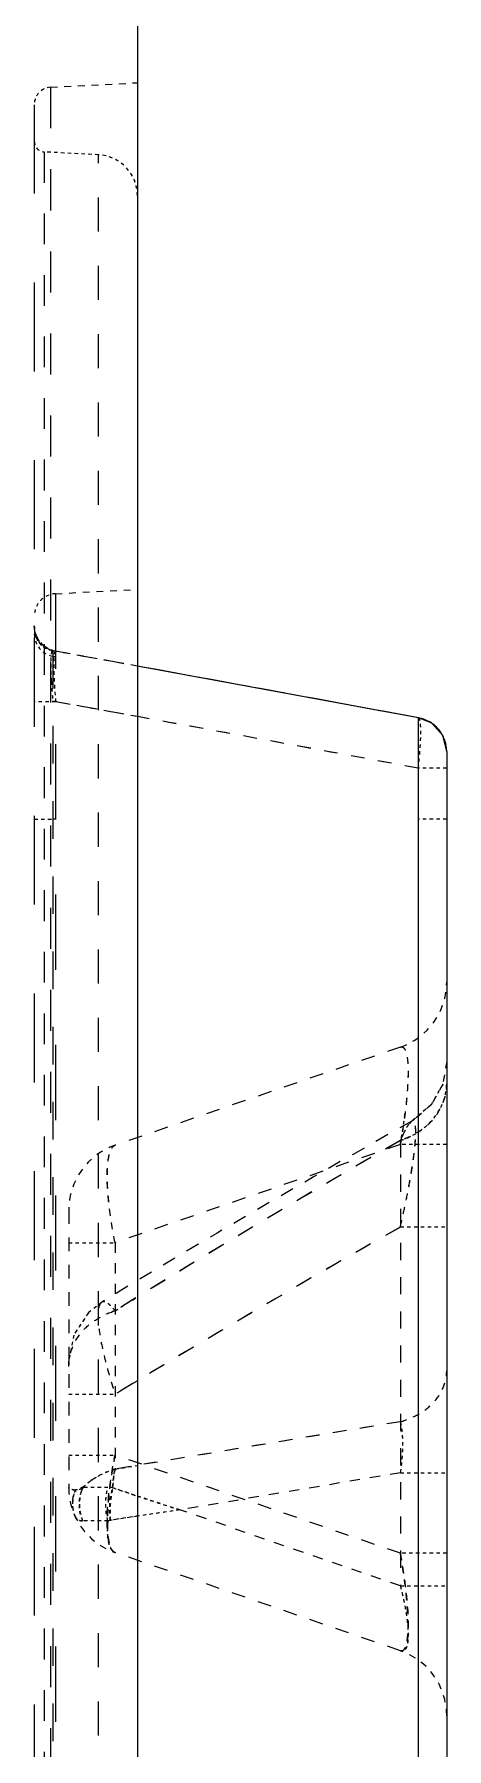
# Model space of a CAD drawing. Header units: millimetres. Extents: x 2750 to 4049, y 1371 to 1831.
# Drawn here: x 2857.3 to 2869.3, y 1673.8 to 1723.9 of the extents above; entities that cross this region are included whole.
import ezdxf

# ---------------------------------------------------------------- set-up
doc = ezdxf.new("R2010")
doc.units = ezdxf.units.MM
doc.linetypes.add('HIDDEN', pattern=[0.2, 0.1, -0.1])
doc.layers.add('11', color=7, linetype='Continuous')

msp = doc.modelspace()

# ---------------------------------------------------------------- linework, layer by layer
at = {"layer": '11', "color": 7, "linetype": 'Continuous'}
for p, q in [((2860.288, 1775.343), (2860.288, 1455.343)), ((2861.185, 1705.278), (2860.288, 1705.442)), ((2868.511, 1703.93), (2861.185, 1705.278)), ((2868.511, 1703.93), (2868.502, 1703.929)), ((2868.502, 1703.929), (2868.502, 1624.63)), ((2869.333, 1702.941), (2869.333, 1624.067))]:
    msp.add_line(p, q, dxfattribs=at)
at = {"layer": '11', "color": 8, "linetype": 'HIDDEN', "ltscale": 2}
for p, q in [((2857.749, 1722.375), (2860.288, 1722.508)), ((2857.892, 1707.559), (2860.288, 1707.685)), ((2860.288, 1705.442), (2857.808, 1705.893)), ((2860.288, 1705.441), (2857.896, 1705.876)), ((2860.288, 1703.965), (2857.812, 1704.415))]:
    msp.add_line(p, q, dxfattribs=at)
at = {"layer": '11', "color": 8, "linetype": 'HIDDEN', "ltscale": 12}
msp.add_line((2857.749, 1722.375), (2857.749, 1631.326), dxfattribs=at)
at = {"layer": '11', "color": 8, "linetype": 'HIDDEN', "ltscale": 26}
msp.add_line((2857.273, 1721.865), (2857.273, 1518.813), dxfattribs=at)
at = {"layer": '11', "color": 8, "linetype": 'HIDDEN', "ltscale": 9}
msp.add_line((2857.558, 1720.483), (2857.558, 1648.931), dxfattribs=at)
at = {"layer": '11', "color": 8, "linetype": 'HIDDEN'}
for p, q in [((2859.15, 1720.4), (2857.558, 1720.483)), ((2869.333, 1691.446), (2867.977, 1691.446)), ((2867.977, 1689.033), (2869.333, 1689.033)), ((2858.278, 1688.573), (2859.633, 1688.573)), ((2858.278, 1684.138), (2859.633, 1684.138)), ((2858.278, 1682.361), (2859.633, 1682.361)), ((2867.977, 1681.844), (2869.333, 1681.844)), ((2869.333, 1679.488), (2867.977, 1679.488)), ((2867.977, 1678.538), (2869.333, 1678.538))]:
    msp.add_line(p, q, dxfattribs=at)
at = {"layer": '11', "color": 8, "linetype": 'HIDDEN', "ltscale": 10}
msp.add_line((2859.15, 1644.155), (2859.15, 1720.4), dxfattribs=at)
at = {"layer": '11', "color": 8, "linetype": 'HIDDEN', "ltscale": 22}
msp.add_line((2857.892, 1707.559), (2857.892, 1533.127), dxfattribs=at)
at = {"layer": '11', "color": 8, "linetype": 'HIDDEN', "ltscale": 0.2}
msp.add_line((2857.302, 1706.34), (2857.273, 1706.619), dxfattribs=at)
at = {"layer": '11', "color": 8, "linetype": 'HIDDEN', "ltscale": 0.002}
msp.add_line((2857.809, 1705.892), (2857.812, 1705.891), dxfattribs=at)
at = {"layer": '11', "color": 8, "linetype": 'HIDDEN'}
for p, q in [((2857.809, 1705.892), (2857.809, 1705.892)), ((2857.892, 1705.877), (2857.892, 1705.877)), ((2868.511, 1703.93), (2868.511, 1703.93)), ((2869.333, 1702.941), (2869.333, 1702.941)), ((2868.307, 1692.127), (2868.307, 1692.127)), ((2859.243, 1686.833), (2859.243, 1686.833))]:
    msp.add_line(p, q, dxfattribs=at).dxf.unprotected_set("ltscale", 0)
at = {"layer": '11', "color": 8, "linetype": 'HIDDEN', "ltscale": 11}
msp.add_line((2857.812, 1705.891), (2857.812, 1622.71), dxfattribs=at)
at = {"layer": '11', "color": 8, "linetype": 'HIDDEN', "ltscale": 0.003}
msp.add_line((2857.896, 1705.876), (2857.892, 1705.877), dxfattribs=at)
at = {"layer": '11', "color": 8, "linetype": 'HIDDEN', "ltscale": 0.06}
for p, q in [((2857.812, 1705.732), (2857.896, 1705.718)), ((2857.895, 1700.966), (2857.812, 1700.966))]:
    msp.add_line(p, q, dxfattribs=at)
at = {"layer": '11', "color": 8, "linetype": 'HIDDEN', "ltscale": 0.08}
msp.add_line((2861.185, 1705.278), (2861.075, 1705.298), dxfattribs=at)
at = {"layer": '11', "color": 8, "linetype": 'HIDDEN', "ltscale": 0.4}
for p, q in [((2857.896, 1704.4), (2857.273, 1704.4)), ((2857.273, 1700.966), (2857.812, 1700.966))]:
    msp.add_line(p, q, dxfattribs=at)
at = {"layer": '11', "color": 8, "linetype": 'HIDDEN', "ltscale": 0.006}
msp.add_line((2868.502, 1703.929), (2868.511, 1703.93), dxfattribs=at)
at = {"layer": '11', "color": 8, "linetype": 'HIDDEN', "ltscale": 0.6}
for p, q in [((2869.333, 1702.454), (2868.502, 1702.454)), ((2869.333, 1700.966), (2868.502, 1700.966)), ((2858.856, 1686.526), (2858.428, 1685.878))]:
    msp.add_line(p, q, dxfattribs=at)
at = {"layer": '11', "color": 8, "linetype": 'HIDDEN', "ltscale": 4}
for p, q in [((2867.977, 1694.296), (2859.633, 1691.423)), ((2867.977, 1691.446), (2859.633, 1688.573)), ((2858.278, 1689.523), (2858.278, 1681.411)), ((2867.977, 1679.488), (2859.633, 1682.361)), ((2867.977, 1676.637), (2859.633, 1679.51))]:
    msp.add_line(p, q, dxfattribs=at)
at = {"layer": '11', "color": 8, "linetype": 'HIDDEN', "ltscale": 0.09}
msp.add_line((2868.308, 1692.128), (2868.218, 1692.033), dxfattribs=at)
at = {"layer": '11', "color": 8, "linetype": 'HIDDEN', "ltscale": 5}
msp.add_line((2867.977, 1691.565), (2867.977, 1678.538), dxfattribs=at)
at = {"layer": '11', "color": 8, "linetype": 'HIDDEN', "ltscale": 3}
for p, q in [((2859.633, 1688.573), (2859.633, 1681.948)), ((2867.977, 1681.844), (2861.531, 1680.757)), ((2867.977, 1678.538), (2861.531, 1680.757))]:
    msp.add_line(p, q, dxfattribs=at)
at = {"layer": '11', "color": 8, "linetype": 'HIDDEN', "ltscale": 0.07}
msp.add_line((2859.34, 1686.841), (2859.244, 1686.833), dxfattribs=at)
at = {"layer": '11', "color": 8, "linetype": 'HIDDEN', "ltscale": 0.5}
for p, q in [((2859.633, 1686.58), (2860.286, 1686.984)), ((2860.286, 1684.534), (2859.633, 1684.138)), ((2859.633, 1681.948), (2860.288, 1682.058)), ((2859.424, 1681.412), (2858.695, 1681.411)), ((2859.424, 1680.434), (2858.695, 1680.434))]:
    msp.add_line(p, q, dxfattribs=at)
at = {"layer": '11', "color": 8, "linetype": 'HIDDEN', "ltscale": 0.3}
for points in [[(2857.497, 1706.042), (2857.382, 1706.173), (2857.302, 1706.34)], [(2857.527, 1706.054), (2857.397, 1706.205), (2857.306, 1706.396)], [(2857.892, 1705.877), (2857.847, 1705.887), (2857.682, 1705.949), (2857.527, 1706.054)]]:
    msp.add_lwpolyline(points, dxfattribs=at)
at = {"layer": '11', "color": 8, "linetype": 'HIDDEN', "ltscale": 0.2}
msp.add_lwpolyline([(2857.809, 1705.892), (2857.778, 1705.899), (2857.633, 1705.951), (2857.497, 1706.042)], dxfattribs=at)
at = {"layer": '11', "color": 7, "linetype": 'Continuous'}
msp.add_lwpolyline([(2869.333, 1702.942), (2869.216, 1703.412), (2868.894, 1703.772), (2868.511, 1703.93)], dxfattribs=at)
at = {"layer": '11', "color": 8, "linetype": 'HIDDEN', "ltscale": 2}
msp.add_lwpolyline([(2869.333, 1693.879), (2869.219, 1693.213), (2868.892, 1692.623), (2868.387, 1692.174), (2868.31, 1692.128)], dxfattribs=at)
at = {"layer": '11', "color": 8, "linetype": 'HIDDEN'}
for points in [[(2869.215, 1693.202), (2868.876, 1692.604), (2868.307, 1692.126)], [(2859.243, 1686.832), (2858.845, 1686.514), (2858.425, 1685.87), (2858.278, 1685.115)]]:
    msp.add_lwpolyline(points, dxfattribs=at)
at = {"layer": '11', "color": 8, "linetype": 'HIDDEN', "ltscale": 0.5}
for centre, radius, start, end in [((2857.775, 1721.874), 0.502, 93, 180.0974), ((2850.61, 1694.549), 17.642, 349.8679, 352.23), ((2880.435, 1741.711), 63.814, 250.91352, 251.59324)]:
    msp.add_arc(centre, radius, start, end, dxfattribs=at)
at = {"layer": '11', "color": 8, "linetype": 'HIDDEN', "ltscale": 0.3}
for centre, radius, start, end in [((2857.574, 1720.785), 0.301, 180, 267), ((2858.025, 1706.615), 0.75, 232.6866, 260.0545), ((2860.237, 1679.74), 2.289, 105.2858, 114.7412)]:
    msp.add_arc(centre, radius, start, end, dxfattribs=at)
at = {"layer": '11', "color": 8, "linetype": 'HIDDEN'}
for centre, radius, start, end in [((2859.088, 1719.202), 1.2, 0, 87), ((2868.329, 1702.94), 1.004, 0.0287, 80.0454), ((2881.524, 1541.014), 141.166, 98.14188, 98.97625)]:
    msp.add_arc(centre, radius, start, end, dxfattribs=at)
at = {"layer": '11', "color": 8, "linetype": 'HIDDEN', "ltscale": 0.7}
msp.add_arc((2857.926, 1706.907), 0.653, 93, 180, dxfattribs=at)
at = {"layer": '11', "color": 8, "linetype": 'HIDDEN', "ltscale": 0.6}
for centre, radius, start, end in [((2857.925, 1706.534), 0.653, 180.0083, 260.0132), ((2857.928, 1706.377), 0.655, 180.0028, 259.8739), ((2879.089, 1556.596), 125.395, 98.62463, 98.98801)]:
    msp.add_arc(centre, radius, start, end, dxfattribs=at)
at = {"layer": '11', "color": 8, "linetype": 'HIDDEN', "ltscale": 0.05}
for centre, radius, start, end in [((2858.036, 1706.624), 0.765, 203.6007, 208.6028), ((2859.581, 1679.946), 0.512, 99.2283, 107.7881)]:
    msp.add_arc(centre, radius, start, end, dxfattribs=at)
at = {"layer": '11', "color": 8, "linetype": 'HIDDEN', "ltscale": 4}
for centre, radius, start, end in [((2403.392, -800.071), 2546.83, 79.477416, 79.721924), ((2395.077, -848.64), 2594.651, 79.486806, 79.724928), ((2398.65, -829.257), 2574.941, 79.486267, 79.672114), ((3019.372, 1423.1), 308.539, 119.31497, 121.26443), ((3235.385, -549.15), 2262.518, 99.345598, 99.559804), ((3235.582, -550.337), 2263.721, 99.345622, 99.54292)]:
    msp.add_arc(centre, radius, start, end, dxfattribs=at)
at = {"layer": '11', "color": 7, "linetype": 'Continuous'}
msp.add_arc((2407.081, -780.072), 2526.494, 79.476837, 79.666252, dxfattribs=at)
at = {"layer": '11', "color": 8, "linetype": 'HIDDEN', "ltscale": 0.4}
for centre, radius, start, end in [((2876.055, 1705.806), 18.296, 182.5436, 184.3615), ((2859.675, 1680.923), 1.095, 160.1072, 189.0881)]:
    msp.add_arc(centre, radius, start, end, dxfattribs=at)
at = {"layer": '11', "color": 8, "linetype": 'HIDDEN', "ltscale": 2}
for centre, start, end in [((2867.323, 1696.197), 288.9998, 360), ((2860.288, 1689.523), 109, 180), ((2860.288, 1681.411), 180, 251), ((2867.323, 1674.737), 0, 71.0002)]:
    msp.add_arc(centre, 2.01, start, end, dxfattribs=at)
at = {"layer": '11', "color": 8, "linetype": 'HIDDEN', "ltscale": 5}
for centre, radius, start, end in [((3009.773, 1444.733), 284.662, 119.87587, 121.83223), ((3012.196, 1440.665), 289.395, 119.8906, 121.66296), ((3016.769, 1425.831), 302.348, 119.48023, 121.31346), ((3017.956, 1423.812), 304.689, 119.48774, 121.16329)]:
    msp.add_arc(centre, radius, start, end, dxfattribs=at)
at = {"layer": '11', "color": 8, "linetype": 'HIDDEN', "ltscale": 0.2}
for centre, radius, start, end in [((2860.227, 1684.571), 2.095, 106.4801, 112.9237), ((2859.999, 1680.145), 1.817, 126.7396, 134.9475), ((2859.308, 1680.93), 0.921, 171.3749, 185.8226), ((2859.276, 1680.926), 0.888, 185.8986, 205.5479)]:
    msp.add_arc(centre, radius, start, end, dxfattribs=at)
at = {"layer": '11', "color": 8, "linetype": 'HIDDEN', "ltscale": 0.1}
msp.add_arc((2859.66, 1684.951), 1.382, 173.74, 179.9487, dxfattribs=at)
at = {"layer": '11', "color": 8, "linetype": 'HIDDEN', "ltscale": 0.09}
msp.add_arc((2859.633, 1680.938), 1.05, 153.262, 160.1109, dxfattribs=at)
at = {"layer": '11', "color": 8, "linetype": 'HIDDEN', "ltscale": 0.04}
msp.add_arc((2860.064, 1680.061), 1.924, 124.9579, 126.8029, dxfattribs=at)
at = {"layer": '11', "color": 8, "linetype": 'HIDDEN', "ltscale": 0.9}
for centre, radius, start, end in [((2888.034, 1764.591), 87.923, 251.60271, 252.45644), ((2886.564, 1506.988), 175.563, 98.19741, 98.60876)]:
    msp.add_arc(centre, radius, start, end, dxfattribs=at)
at = {"layer": '11', "color": 8, "linetype": 'HIDDEN', "ltscale": 0.02}
msp.add_arc((2858.624, 1680.585), 0.15, 229.7947, 238.6169, dxfattribs=at)
at = {"layer": '11', "color": 8, "linetype": 'HIDDEN', "ltscale": 0.2}
for points, knots in [([(2857.273, 1706.618), (2857.273, 1706.594), (2857.278, 1706.491), (2857.304, 1706.389), (2857.335, 1706.318)], [0, 0, 0, 0, 0.240598, 1, 1, 1, 1]), ([(2868.066, 1691.763), (2868.059, 1691.748), (2868.028, 1691.682), (2867.999, 1691.616), (2867.977, 1691.565)], [0, 0, 0, 0, 0.236502, 1, 1, 1, 1]), ([(2868.218, 1692.033), (2868.206, 1692.016), (2868.149, 1691.929), (2868.102, 1691.837), (2868.066, 1691.763)], [0, 0, 0, 0, 0.209407, 1, 1, 1, 1]), ([(2858.475, 1681.324), (2858.424, 1681.336), (2858.363, 1681.348), (2858.278, 1681.39), (2858.278, 1681.411)], [0, 0, 0, 0, 0.707712, 1, 1, 1, 1]), ([(2858.465, 1681.332), (2858.417, 1681.342), (2858.353, 1681.351), (2858.292, 1681.384), (2858.278, 1681.403), (2858.278, 1681.411)], [0, 0, 0, 0, 0.699206, 0.889838, 1, 1, 1, 1]), ([(2858.715, 1681.431), (2858.688, 1681.424), (2858.638, 1681.396), (2858.583, 1681.363), (2858.54, 1681.345), (2858.505, 1681.343), (2858.478, 1681.341), (2858.465, 1681.332)], [0, 0, 0, 0, 0.315521, 0.61154, 0.726529, 0.82014, 1, 1, 1, 1]), ([(2858.679, 1681.394), (2858.641, 1681.369), (2858.582, 1681.344), (2858.514, 1681.313), (2858.482, 1681.307), (2858.47, 1681.311)], [0, 0, 0, 0, 0.600673, 0.830662, 1, 1, 1, 1]), ([(2858.695, 1680.434), (2858.649, 1680.433), (2858.558, 1680.439), (2858.492, 1680.507), (2858.475, 1680.543)], [0, 0, 0, 0, 0.536684, 1, 1, 1, 1])]:
    msp.add_open_spline(points, degree=3, knots=knots, dxfattribs=at)
for points in [[(2857.365, 1706.258), (2857.415, 1706.165), (2857.487, 1706.082), (2857.57, 1706.018)], [(2858.398, 1681.068), (2858.411, 1681.156), (2858.437, 1681.243), (2858.474, 1681.324)], [(2858.695, 1680.434), (2858.646, 1680.532), (2858.612, 1680.639), (2858.594, 1680.747)]]:
    msp.add_open_spline(points, degree=3, dxfattribs=at)
at = {"layer": '11', "color": 8, "linetype": 'HIDDEN', "ltscale": 0.6}
for points, knots in [([(2857.777, 1704.994), (2857.772, 1705.119), (2857.765, 1705.339), (2857.765, 1705.595), (2857.771, 1705.75), (2857.781, 1705.826), (2857.787, 1705.869), (2857.802, 1705.893), (2857.809, 1705.892)], [0, 0, 0, 0, 0.412187, 0.72977, 0.844348, 0.927333, 0.978131, 1, 1, 1, 1]), ([(2867.977, 1691.565), (2868.039, 1691.584), (2868.288, 1691.674), (2868.52, 1691.81), (2868.676, 1691.936)], [0, 0, 0, 0, 0.245313, 1, 1, 1, 1]), ([(2858.474, 1680.543), (2858.423, 1680.661), (2858.382, 1680.925), (2858.421, 1681.188), (2858.469, 1681.311)], [0, 0, 0, 0, 0.494427, 1, 1, 1, 1])]:
    msp.add_open_spline(points, degree=3, knots=knots, dxfattribs=at)
at = {"layer": '11', "color": 8, "linetype": 'HIDDEN'}
for points, knots in [([(2857.892, 1705.877), (2857.881, 1705.879), (2857.859, 1705.831), (2857.853, 1705.759), (2857.842, 1705.621), (2857.841, 1705.442), (2857.845, 1705.217), (2857.86, 1704.865), (2857.879, 1704.589), (2857.896, 1704.4)], [0, 0, 0, 0, 0.022118, 0.077094, 0.167054, 0.290025, 0.442395, 0.616923, 1, 1, 1, 1]), ([(2868.502, 1702.454), (2868.524, 1702.639), (2868.557, 1702.98), (2868.577, 1703.386), (2868.574, 1703.65), (2868.563, 1703.791), (2868.549, 1703.876), (2868.526, 1703.926), (2868.511, 1703.929)], [0, 0, 0, 0, 0.374372, 0.690834, 0.813934, 0.907954, 0.969569, 1, 1, 1, 1]), ([(2867.977, 1683.337), (2868.029, 1683.125), (2868.058, 1682.62), (2868.017, 1682.122), (2867.977, 1681.844)], [0, 0, 0, 0, 0.437185, 1, 1, 1, 1]), ([(2867.977, 1683.337), (2868, 1683.242), (2868.031, 1683.024), (2868.049, 1682.525), (2868.017, 1682.122), (2867.977, 1681.844)], [0, 0, 0, 0, 0.195962, 0.437763, 1, 1, 1, 1]), ([(2861.531, 1680.757), (2861.361, 1680.811), (2860.705, 1681.021), (2860.05, 1681.238), (2859.568, 1681.405)], [0, 0, 0, 0, 0.259485, 1, 1, 1, 1]), ([(2867.977, 1678.538), (2868.011, 1678.404), (2868.072, 1678.143), (2868.144, 1677.765), (2868.189, 1677.421), (2868.208, 1677.127), (2868.195, 1676.895), (2868.161, 1676.732), (2868.083, 1676.625), (2868.007, 1676.627), (2867.977, 1676.638)], [0, 0, 0, 0, 0.201842, 0.392473, 0.564278, 0.709793, 0.82298, 0.902641, 0.954229, 1, 1, 1, 1]), ([(2867.977, 1678.538), (2868.009, 1678.411), (2868.069, 1678.157), (2868.143, 1677.783), (2868.192, 1677.432), (2868.212, 1677.127), (2868.2, 1676.888), (2868.161, 1676.723), (2868.078, 1676.624), (2868.005, 1676.628), (2867.977, 1676.637)], [0, 0, 0, 0, 0.191943, 0.380894, 0.557544, 0.709588, 0.826994, 0.905964, 0.956025, 1, 1, 1, 1])]:
    msp.add_open_spline(points, degree=3, knots=knots, dxfattribs=at)
at = {"layer": '11', "color": 7, "linetype": 'Continuous'}
for points, knots in [([(2868.916, 1703.753), (2868.884, 1703.775), (2868.756, 1703.856), (2868.612, 1703.91), (2868.502, 1703.929)], [0, 0, 0, 0, 0.259269, 1, 1, 1, 1]), ([(2869.333, 1702.941), (2869.333, 1702.979), (2869.322, 1703.136), (2869.275, 1703.29), (2869.221, 1703.397)], [0, 0, 0, 0, 0.239637, 1, 1, 1, 1])]:
    msp.add_open_spline(points, degree=3, knots=knots, dxfattribs=at)
for points in [[(2869.119, 1703.559), (2869.062, 1703.633), (2868.992, 1703.698), (2868.916, 1703.753)], [(2869.221, 1703.397), (2869.192, 1703.454), (2869.158, 1703.509), (2869.119, 1703.559)]]:
    msp.add_open_spline(points, degree=3, dxfattribs=at)
at = {"layer": '11', "color": 8, "linetype": 'HIDDEN', "ltscale": 2}
for points, knots in [([(2867.977, 1694.296), (2868.002, 1694.305), (2868.073, 1694.299), (2868.138, 1694.188), (2868.18, 1694.02), (2868.203, 1693.769), (2868.204, 1693.445), (2868.185, 1693.057), (2868.148, 1692.623), (2868.111, 1692.32), (2868.09, 1692.164)], [0, 0, 0, 0, 0.035313, 0.082193, 0.158741, 0.27026, 0.416752, 0.592311, 0.789365, 1, 1, 1, 1]), ([(2867.977, 1694.296), (2867.993, 1694.302), (2868.028, 1694.306), (2868.078, 1694.278), (2868.116, 1694.223), (2868.163, 1694.099), (2868.196, 1693.872), (2868.208, 1693.525), (2868.189, 1693.088), (2868.144, 1692.581), (2868.072, 1692.025), (2868.011, 1691.641), (2867.977, 1691.446)], [0, 0, 0, 0, 0.01671, 0.033494, 0.054916, 0.083642, 0.166831, 0.28455, 0.433892, 0.608093, 0.799364, 1, 1, 1, 1]), ([(2869.333, 1693.253), (2869.333, 1692.886), (2869.114, 1692.301), (2868.53, 1691.796), (2868.166, 1691.623), (2867.977, 1691.565)], [0, 0, 0, 0, 0.48063, 0.741446, 1, 1, 1, 1]), ([(2867.977, 1689.033), (2868.019, 1689.224), (2868.103, 1689.603), (2868.221, 1690.166), (2868.318, 1690.708), (2868.379, 1691.137), (2868.41, 1691.448), (2868.424, 1691.645), (2868.429, 1691.812), (2868.425, 1691.945), (2868.411, 1692.043), (2868.392, 1692.108), (2868.351, 1692.145), (2868.321, 1692.135), (2868.309, 1692.128)], [0, 0, 0, 0, 0.182312, 0.363311, 0.537732, 0.697171, 0.767712, 0.829818, 0.882097, 0.923752, 0.954254, 0.974319, 0.987001, 1, 1, 1, 1]), ([(2867.977, 1689.034), (2868.021, 1689.224), (2868.104, 1689.604), (2868.217, 1690.167), (2868.313, 1690.71), (2868.375, 1691.138), (2868.408, 1691.448), (2868.423, 1691.645), (2868.428, 1691.812), (2868.424, 1691.945), (2868.409, 1692.042), (2868.389, 1692.107), (2868.348, 1692.143), (2868.319, 1692.134), (2868.307, 1692.127)], [0, 0, 0, 0, 0.182565, 0.363638, 0.53807, 0.697553, 0.768088, 0.830281, 0.882634, 0.924126, 0.954475, 0.974484, 0.987201, 1, 1, 1, 1]), ([(2859.633, 1688.573), (2859.564, 1688.921), (2859.479, 1689.431), (2859.415, 1690.084), (2859.398, 1690.504), (2859.41, 1690.855), (2859.451, 1691.13), (2859.513, 1691.321), (2859.592, 1691.409), (2859.633, 1691.423)], [0, 0, 0, 0, 0.3642, 0.528169, 0.672771, 0.793825, 0.888481, 0.955722, 1, 1, 1, 1]), ([(2859.633, 1688.573), (2859.565, 1688.922), (2859.482, 1689.432), (2859.42, 1690.086), (2859.404, 1690.506), (2859.415, 1690.857), (2859.454, 1691.131), (2859.515, 1691.321), (2859.593, 1691.41), (2859.633, 1691.423)], [0, 0, 0, 0, 0.364734, 0.529041, 0.673908, 0.79497, 0.889411, 0.956329, 1, 1, 1, 1]), ([(2859.244, 1686.833), (2859.21, 1686.812), (2859.157, 1686.716), (2859.121, 1686.418), (2859.178, 1685.866), (2859.352, 1685.061), (2859.53, 1684.461), (2859.633, 1684.138)], [0, 0, 0, 0, 0.042569, 0.109404, 0.325461, 0.634442, 1, 1, 1, 1]), ([(2858.278, 1684.952), (2858.278, 1685.303), (2858.497, 1685.868), (2859.076, 1686.354), (2859.442, 1686.524), (2859.633, 1686.58)], [0, 0, 0, 0, 0.469587, 0.733206, 1, 1, 1, 1]), ([(2867.977, 1683.337), (2868.164, 1683.388), (2868.522, 1683.537), (2868.973, 1683.88), (2869.26, 1684.333), (2869.333, 1684.67), (2869.333, 1684.83)], [0, 0, 0, 0, 0.269486, 0.533095, 0.777151, 1, 1, 1, 1]), ([(2859.633, 1682.361), (2859.564, 1682.013), (2859.479, 1681.503), (2859.415, 1680.85), (2859.398, 1680.43), (2859.41, 1680.079), (2859.451, 1679.804), (2859.513, 1679.613), (2859.592, 1679.525), (2859.633, 1679.51)], [0, 0, 0, 0, 0.364197, 0.528169, 0.672778, 0.79384, 0.888501, 0.955739, 1, 1, 1, 1]), ([(2859.633, 1679.51), (2859.592, 1679.525), (2859.513, 1679.613), (2859.451, 1679.804), (2859.41, 1680.079), (2859.398, 1680.43), (2859.415, 1680.85), (2859.479, 1681.503), (2859.564, 1682.013), (2859.633, 1682.361)], [0, 0, 0, 0, 0.044268, 0.111505, 0.206169, 0.327234, 0.471843, 0.635811, 1, 1, 1, 1]), ([(2859.633, 1682.361), (2859.565, 1682.012), (2859.482, 1681.502), (2859.42, 1680.848), (2859.404, 1680.428), (2859.415, 1680.077), (2859.454, 1679.803), (2859.515, 1679.612), (2859.593, 1679.524), (2859.633, 1679.51)], [0, 0, 0, 0, 0.364735, 0.529042, 0.673909, 0.79497, 0.889411, 0.956329, 1, 1, 1, 1]), ([(2867.977, 1676.637), (2867.992, 1676.632), (2868.026, 1676.628), (2868.075, 1676.653), (2868.115, 1676.706), (2868.166, 1676.827), (2868.201, 1677.056), (2868.213, 1677.409), (2868.194, 1677.855), (2868.145, 1678.369), (2868.071, 1678.922), (2868.01, 1679.298), (2867.977, 1679.488)], [0, 0, 0, 0, 0.016117, 0.032549, 0.053423, 0.081545, 0.164291, 0.284679, 0.437985, 0.615027, 0.805426, 1, 1, 1, 1]), ([(2867.977, 1676.637), (2867.992, 1676.632), (2868.026, 1676.628), (2868.076, 1676.653), (2868.115, 1676.706), (2868.164, 1676.828), (2868.198, 1677.057), (2868.207, 1677.41), (2868.187, 1677.857), (2868.142, 1678.37), (2868.072, 1678.922), (2868.011, 1679.299), (2867.977, 1679.488)], [0, 0, 0, 0, 0.016292, 0.032685, 0.053485, 0.081605, 0.164528, 0.28514, 0.438523, 0.615277, 0.805477, 1, 1, 1, 1]), ([(2867.977, 1679.488), (2868.01, 1679.298), (2868.071, 1678.921), (2868.145, 1678.369), (2868.194, 1677.855), (2868.213, 1677.408), (2868.201, 1677.055), (2868.165, 1676.827), (2868.115, 1676.706), (2868.076, 1676.653), (2868.026, 1676.628), (2867.992, 1676.632), (2867.977, 1676.637)], [0, 0, 0, 0, 0.194645, 0.385126, 0.562244, 0.715459, 0.83582, 0.918442, 0.946528, 0.967353, 0.983757, 1, 1, 1, 1]), ([(2867.977, 1676.638), (2867.993, 1676.632), (2868.028, 1676.628), (2868.078, 1676.656), (2868.116, 1676.711), (2868.163, 1676.835), (2868.196, 1677.062), (2868.208, 1677.408), (2868.189, 1677.846), (2868.144, 1678.353), (2868.072, 1678.909), (2868.011, 1679.293), (2867.977, 1679.488)], [0, 0, 0, 0, 0.01671, 0.033494, 0.054916, 0.083642, 0.166831, 0.28455, 0.433893, 0.608093, 0.799364, 1, 1, 1, 1])]:
    msp.add_open_spline(points, degree=3, knots=knots, dxfattribs=at)
at = {"layer": '11', "color": 8, "linetype": 'HIDDEN', "ltscale": 0.5}
for points, knots in [([(2869.156, 1692.526), (2869.185, 1692.584), (2869.284, 1692.815), (2869.333, 1693.067), (2869.333, 1693.253)], [0, 0, 0, 0, 0.260054, 1, 1, 1, 1]), ([(2868.676, 1691.936), (2868.727, 1691.976), (2868.918, 1692.145), (2869.072, 1692.356), (2869.156, 1692.526)], [0, 0, 0, 0, 0.255118, 1, 1, 1, 1])]:
    msp.add_open_spline(points, degree=3, knots=knots, dxfattribs=at)
at = {"layer": '11', "color": 8, "linetype": 'HIDDEN', "ltscale": 0.7}
for points, knots in [([(2867.977, 1691.446), (2867.992, 1691.53), (2868.047, 1691.859), (2868.094, 1692.189), (2868.124, 1692.436)], [0, 0, 0, 0, 0.255822, 1, 1, 1, 1]), ([(2858.696, 1680.434), (2858.63, 1680.587), (2858.574, 1680.923), (2858.628, 1681.26), (2858.695, 1681.411)], [0, 0, 0, 0, 0.501573, 1, 1, 1, 1]), ([(2859.424, 1680.434), (2859.382, 1680.592), (2859.343, 1680.922), (2859.38, 1681.253), (2859.424, 1681.411)], [0, 0, 0, 0, 0.499999, 1, 1, 1, 1]), ([(2859.424, 1680.434), (2859.381, 1680.592), (2859.343, 1680.922), (2859.381, 1681.253), (2859.424, 1681.411)], [0, 0, 0, 0, 0.5, 1, 1, 1, 1]), ([(2859.499, 1680.451), (2859.474, 1680.609), (2859.464, 1680.932), (2859.519, 1681.251), (2859.568, 1681.405)], [0, 0, 0, 0, 0.497246, 1, 1, 1, 1]), ([(2859.507, 1680.458), (2859.493, 1680.614), (2859.495, 1680.93), (2859.537, 1681.244), (2859.577, 1681.397)], [0, 0, 0, 0, 0.498217, 1, 1, 1, 1]), ([(2859.424, 1680.434), (2859.412, 1680.317), (2859.402, 1680.102), (2859.424, 1679.787), (2859.523, 1679.548), (2859.633, 1679.51)], [0, 0, 0, 0, 0.357354, 0.644121, 1, 1, 1, 1])]:
    msp.add_open_spline(points, degree=3, knots=knots, dxfattribs=at)
at = {"layer": '11', "color": 8, "linetype": 'HIDDEN', "ltscale": 0.4}
for points, knots in [([(2868.216, 1692.031), (2868.173, 1691.971), (2868.089, 1691.817), (2868.017, 1691.657), (2867.977, 1691.565)], [0, 0, 0, 0, 0.424003, 1, 1, 1, 1]), ([(2859.568, 1681.405), (2859.57, 1681.455), (2859.579, 1681.637), (2859.603, 1681.819), (2859.633, 1681.948)], [0, 0, 0, 0, 0.274835, 1, 1, 1, 1]), ([(2859.633, 1681.948), (2859.624, 1681.908), (2859.588, 1681.73), (2859.573, 1681.548), (2859.569, 1681.407)], [0, 0, 0, 0, 0.224146, 1, 1, 1, 1])]:
    msp.add_open_spline(points, degree=3, knots=knots, dxfattribs=at)
at = {"layer": '11', "color": 8, "linetype": 'HIDDEN', "ltscale": 0.3}
for points, knots in [([(2859.633, 1686.58), (2859.585, 1686.644), (2859.5, 1686.744), (2859.39, 1686.826), (2859.34, 1686.841)], [0, 0, 0, 0, 0.600159, 1, 1, 1, 1]), ([(2859.633, 1686.58), (2859.585, 1686.644), (2859.5, 1686.744), (2859.391, 1686.826), (2859.34, 1686.841)], [0, 0, 0, 0, 0.600446, 1, 1, 1, 1])]:
    msp.add_open_spline(points, degree=3, knots=knots, dxfattribs=at)
at = {"layer": '11', "color": 8, "linetype": 'HIDDEN', "ltscale": 0.8}
msp.add_open_spline([(2858.695, 1681.411), (2858.756, 1681.474), (2859.028, 1681.715), (2859.367, 1681.875), (2859.633, 1681.948)], degree=3, knots=[0, 0, 0, 0, 0.240016, 1, 1, 1, 1], dxfattribs=at)
at = {"layer": '11', "color": 8, "linetype": 'HIDDEN', "ltscale": 0.3}
msp.add_open_spline([(2858.962, 1681.638), (2859.062, 1681.707), (2859.168, 1681.768), (2859.279, 1681.819)], degree=3, dxfattribs=at)
at = {"layer": '11', "color": 8, "linetype": 'HIDDEN', "ltscale": 0.1}
for points in [[(2859.569, 1681.407), (2859.521, 1681.412), (2859.473, 1681.414), (2859.424, 1681.412)], [(2859.568, 1681.405), (2859.521, 1681.412), (2859.472, 1681.414), (2859.424, 1681.411)]]:
    msp.add_open_spline(points, degree=3, dxfattribs=at)
at = {"layer": '11', "color": 8, "linetype": 'HIDDEN', "ltscale": 0.06}
msp.add_open_spline([(2858.527, 1680.471), (2858.522, 1680.475), (2858.5, 1680.496), (2858.484, 1680.522), (2858.475, 1680.543)], degree=3, knots=[0, 0, 0, 0, 0.226688, 1, 1, 1, 1], dxfattribs=at)
at = {"layer": '11', "color": 8, "linetype": 'HIDDEN', "ltscale": 0.1}
msp.add_open_spline([(2858.695, 1680.434), (2858.68, 1680.432), (2858.63, 1680.43), (2858.577, 1680.439), (2858.546, 1680.458)], degree=3, knots=[0, 0, 0, 0, 0.287719, 1, 1, 1, 1], dxfattribs=at)

doc.saveas('drawing.dxf')
